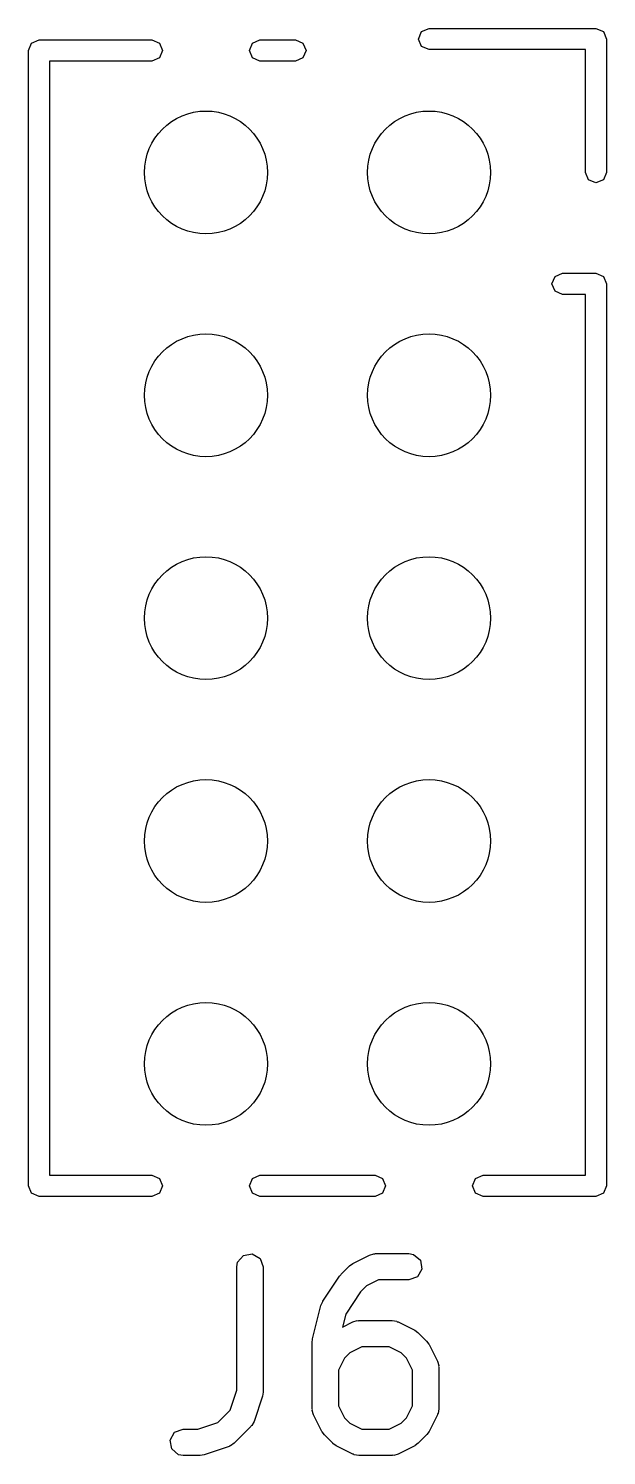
# Model space of a CAD drawing. Extents: x 12.5 to 77.2, y -61.8 to -12.1.
# Drawn here: x 14.61 to 17.9, y -61.79 to -53.66 of the extents above; entities that cross this region are included whole.
import ezdxf

# ---------------------------------------------------------------- set-up
doc = ezdxf.new("R2010")
doc.units = 0
doc.layers.add('BLACK', color=7, linetype='CONTINUOUS')

msp = doc.modelspace()

# ---------------------------------------------------------------- linework, layer by layer
at = {"layer": 'BLACK', "linetype": 'CONTINUOUS'}
for p, q in [((16.848574, -53.680574), (16.891, -53.663)), ((16.891, -53.663), (17.841, -53.663)), ((17.841, -53.663), (17.883426, -53.680574)), ((14.611, -53.788), (14.628574, -53.745574)), ((14.628574, -53.745574), (14.671, -53.728)), ((14.671, -53.728), (15.31347, -53.728)), ((15.31347, -53.728), (15.355896, -53.745574)), ((15.355896, -53.745574), (15.37347, -53.788)), ((15.86853, -53.788), (15.886104, -53.745574)), ((15.886104, -53.745574), (15.92853, -53.728)), ((15.92853, -53.728), (16.131, -53.728)), ((16.131, -53.728), (16.173426, -53.745574)), ((16.173426, -53.745574), (16.191, -53.788)), ((16.831, -53.723), (16.848574, -53.680574)), ((16.848574, -53.765426), (16.831, -53.723)), ((17.883426, -53.680574), (17.901, -53.723)), ((17.901, -53.723), (17.901, -54.483)), ((14.611, -60.258), (14.611, -53.788)), ((15.355896, -53.830426), (15.31347, -53.848)), ((15.37347, -53.788), (15.355896, -53.830426)), ((15.886104, -53.830426), (15.86853, -53.788)), ((15.92853, -53.848), (15.886104, -53.830426)), ((16.173426, -53.830426), (16.131, -53.848)), ((16.191, -53.788), (16.173426, -53.830426)), ((16.891, -53.783), (16.848574, -53.765426)), ((17.781, -53.783), (16.891, -53.783)), ((17.781, -54.483), (17.781, -53.783)), ((15.31347, -53.848), (14.731, -53.848)), ((14.731, -53.848), (14.731, -60.198)), ((16.131, -53.848), (15.92853, -53.848)), ((17.798574, -54.525426), (17.781, -54.483)), ((17.841, -54.543), (17.798574, -54.525426)), ((17.883426, -54.525426), (17.841, -54.543)), ((17.901, -54.483), (17.883426, -54.525426)), ((17.591, -55.118), (17.608574, -55.075574)), ((17.608574, -55.160426), (17.591, -55.118)), ((17.608574, -55.075574), (17.651, -55.058)), ((17.651, -55.058), (17.841, -55.058)), ((17.841, -55.058), (17.883426, -55.075574)), ((17.883426, -55.075574), (17.901, -55.118)), ((17.901, -55.118), (17.901, -60.258)), ((17.651, -55.178), (17.608574, -55.160426)), ((17.781, -55.178), (17.651, -55.178)), ((17.781, -60.198), (17.781, -55.178)), ((14.731, -60.198), (15.31347, -60.198)), ((15.31347, -60.198), (15.355896, -60.215574)), ((15.355896, -60.215574), (15.37347, -60.258)), ((15.86853, -60.258), (15.886104, -60.215574)), ((15.886104, -60.215574), (15.92853, -60.198)), ((15.92853, -60.198), (16.58347, -60.198)), ((16.58347, -60.198), (16.625896, -60.215574)), ((16.625896, -60.215574), (16.64347, -60.258)), ((17.13853, -60.258), (17.156104, -60.215574)), ((17.156104, -60.215574), (17.19853, -60.198)), ((17.19853, -60.198), (17.781, -60.198)), ((14.628574, -60.300426), (14.611, -60.258)), ((14.671, -60.318), (14.628574, -60.300426)), ((15.31347, -60.318), (14.671, -60.318)), ((15.355896, -60.300426), (15.31347, -60.318)), ((15.37347, -60.258), (15.355896, -60.300426)), ((15.886104, -60.300426), (15.86853, -60.258)), ((15.92853, -60.318), (15.886104, -60.300426)), ((16.58347, -60.318), (15.92853, -60.318)), ((16.625896, -60.300426), (16.58347, -60.318)), ((16.64347, -60.258), (16.625896, -60.300426)), ((17.156104, -60.300426), (17.13853, -60.258)), ((17.19853, -60.318), (17.156104, -60.300426)), ((17.841, -60.318), (17.19853, -60.318)), ((17.883426, -60.300426), (17.841, -60.318)), ((17.901, -60.258), (17.883426, -60.300426)), ((15.801389, -60.693967), (15.834366, -60.654667)), ((15.834366, -60.654667), (15.88489, -60.645758)), ((15.88489, -60.645758), (15.929319, -60.67141)), ((16.457373, -60.700156), (16.552611, -60.652537)), ((16.552611, -60.652537), (16.577577, -60.645111)), ((16.577577, -60.645111), (16.581938, -60.646152)), ((16.581938, -60.646152), (16.586152, -60.644619)), ((16.586152, -60.644619), (16.776628, -60.644619)), ((16.776628, -60.644619), (16.80228, -60.649142)), ((16.80228, -60.649142), (16.84158, -60.682119)), ((15.796866, -60.719619), (15.801389, -60.693967)), ((15.796866, -61.421734), (15.796866, -60.719619)), ((15.929319, -60.67141), (15.946866, -60.719619)), ((15.946866, -60.719619), (15.946866, -61.433904)), ((16.390262, -60.761824), (16.437881, -60.714205)), ((16.437881, -60.714205), (16.456247, -60.701345)), ((16.456247, -60.701345), (16.457373, -60.700156)), ((16.850489, -60.732643), (16.824837, -60.777072)), ((16.84158, -60.682119), (16.850489, -60.732643)), ((16.285653, -60.916111), (16.380891, -60.773254)), ((16.380891, -60.773254), (16.388785, -60.764989)), ((16.388785, -60.764989), (16.390262, -60.761824)), ((16.603857, -60.794619), (16.535341, -60.828877)), ((16.776628, -60.794619), (16.603857, -60.794619)), ((16.824837, -60.777072), (16.776628, -60.794619)), ((16.501579, -60.862638), (16.417667, -60.988507)), ((16.535341, -60.828877), (16.501579, -60.862638)), ((16.227677, -61.13), (16.275296, -60.939524)), ((16.275296, -60.939524), (16.28555, -60.916532)), ((16.28555, -60.916532), (16.285653, -60.916111)), ((16.417667, -60.988507), (16.399143, -61.062604)), ((16.399143, -61.062604), (16.457373, -61.033489)), ((16.457373, -61.033489), (16.482339, -61.026063)), ((16.482339, -61.026063), (16.4867, -61.027104)), ((16.4867, -61.027104), (16.490914, -61.025571)), ((16.490914, -61.025571), (16.68139, -61.025571)), ((16.68139, -61.025571), (16.707042, -61.030094)), ((16.707042, -61.030094), (16.710477, -61.032976)), ((16.710477, -61.032976), (16.714931, -61.033489)), ((16.714931, -61.033489), (16.810169, -61.081108)), ((16.225438, -61.14819), (16.228037, -61.133448)), ((16.225438, -61.529142), (16.225438, -61.14819)), ((16.228037, -61.133448), (16.227677, -61.13)), ((16.810169, -61.081108), (16.828179, -61.094466)), ((16.828179, -61.094466), (16.829661, -61.095157)), ((16.829661, -61.095157), (16.87728, -61.142776)), ((16.87728, -61.142776), (16.890139, -61.161142)), ((16.440103, -61.209829), (16.409696, -61.240236)), ((16.508619, -61.175571), (16.440103, -61.209829)), ((16.663685, -61.175571), (16.508619, -61.175571)), ((16.732201, -61.209829), (16.663685, -61.175571)), ((16.762608, -61.240236), (16.732201, -61.209829)), ((16.890139, -61.161142), (16.891329, -61.162268)), ((16.891329, -61.162268), (16.938948, -61.257506)), ((16.409696, -61.240236), (16.375438, -61.308752)), ((16.375438, -61.308752), (16.375438, -61.511437)), ((16.796866, -61.308752), (16.762608, -61.240236)), ((16.796866, -61.511437), (16.796866, -61.308752)), ((16.938948, -61.257506), (16.946374, -61.282472)), ((16.946374, -61.282472), (16.945332, -61.286833)), ((16.945332, -61.286833), (16.946866, -61.291047)), ((16.946866, -61.291047), (16.946866, -61.529142)), ((15.758694, -61.536247), (15.796866, -61.421734)), ((15.943017, -61.457622), (15.895398, -61.600478)), ((15.946866, -61.433904), (15.942972, -61.455986)), ((15.942972, -61.455986), (15.943017, -61.457622)), ((15.688495, -61.606447), (15.758694, -61.536247)), ((16.226971, -61.533355), (16.225438, -61.529142)), ((16.22593, -61.537716), (16.226971, -61.533355)), ((16.233356, -61.562683), (16.22593, -61.537716)), ((16.375438, -61.511437), (16.409696, -61.579953)), ((16.762607, -61.579953), (16.796866, -61.511437)), ((16.942343, -61.554794), (16.93946, -61.558229)), ((16.946866, -61.529142), (16.942343, -61.554794)), ((15.573982, -61.644619), (15.688495, -61.606447)), ((15.877281, -61.629793), (15.782042, -61.725033)), ((15.879175, -61.625729), (15.877281, -61.629793)), ((15.882995, -61.623383), (15.879175, -61.625729)), ((15.895398, -61.600478), (15.882995, -61.623383)), ((16.280975, -61.657921), (16.233356, -61.562683)), ((16.409696, -61.579953), (16.440103, -61.610361)), ((16.440103, -61.610361), (16.508619, -61.644619)), ((16.663685, -61.644619), (16.7322, -61.610361)), ((16.7322, -61.610361), (16.762607, -61.579953)), ((16.938948, -61.562683), (16.891329, -61.657921)), ((16.93946, -61.558229), (16.938948, -61.562683)), ((15.417053, -61.706595), (15.442705, -61.662166)), ((15.425962, -61.757119), (15.417053, -61.706595)), ((15.442705, -61.662166), (15.490914, -61.644619)), ((15.490914, -61.644619), (15.573982, -61.644619)), ((16.282163, -61.659046), (16.280975, -61.657921)), ((16.295023, -61.677412), (16.282163, -61.659046)), ((16.342642, -61.725032), (16.295023, -61.677412)), ((16.508619, -61.644619), (16.663685, -61.644619)), ((16.87728, -61.677413), (16.829662, -61.725032)), ((16.87797, -61.675931), (16.87728, -61.677413)), ((16.891329, -61.657921), (16.87797, -61.675931)), ((15.465262, -61.790096), (15.425962, -61.757119)), ((15.490914, -61.794619), (15.465262, -61.790096)), ((15.586152, -61.794619), (15.490914, -61.794619)), ((15.58769, -61.794058), (15.586152, -61.794619)), ((15.609869, -61.79077), (15.58769, -61.794058)), ((15.752726, -61.743151), (15.609869, -61.79077)), ((15.756238, -61.740363), (15.752726, -61.743151)), ((15.760705, -61.739973), (15.756238, -61.740363)), ((15.782042, -61.725033), (15.760705, -61.739973)), ((16.344123, -61.725722), (16.342642, -61.725032)), ((16.362135, -61.739082), (16.344123, -61.725722)), ((16.457373, -61.786701), (16.362135, -61.739082)), ((16.461826, -61.787213), (16.457373, -61.786701)), ((16.465262, -61.790096), (16.461826, -61.787213)), ((16.490914, -61.794619), (16.465262, -61.790096)), ((16.68139, -61.794619), (16.490914, -61.794619)), ((16.685603, -61.793085), (16.68139, -61.794619)), ((16.689964, -61.794127), (16.685603, -61.793085)), ((16.714931, -61.786701), (16.689964, -61.794127)), ((16.810169, -61.739082), (16.714931, -61.786701)), ((16.811293, -61.737894), (16.810169, -61.739082)), ((16.829662, -61.725032), (16.811293, -61.737894))]:
    msp.add_line(p, q, dxfattribs=at)
at = {"layer": 'BLACK'}
for centre in [(15.621, -54.483), (16.891, -54.483), (15.621, -55.753), (16.891, -55.753), (15.621, -57.023), (16.891, -57.023), (15.621, -58.293), (16.891, -58.293), (15.621, -59.563), (16.891, -59.563)]:
    msp.add_circle(centre, 0.35, dxfattribs=at)

doc.saveas('drawing.dxf')
